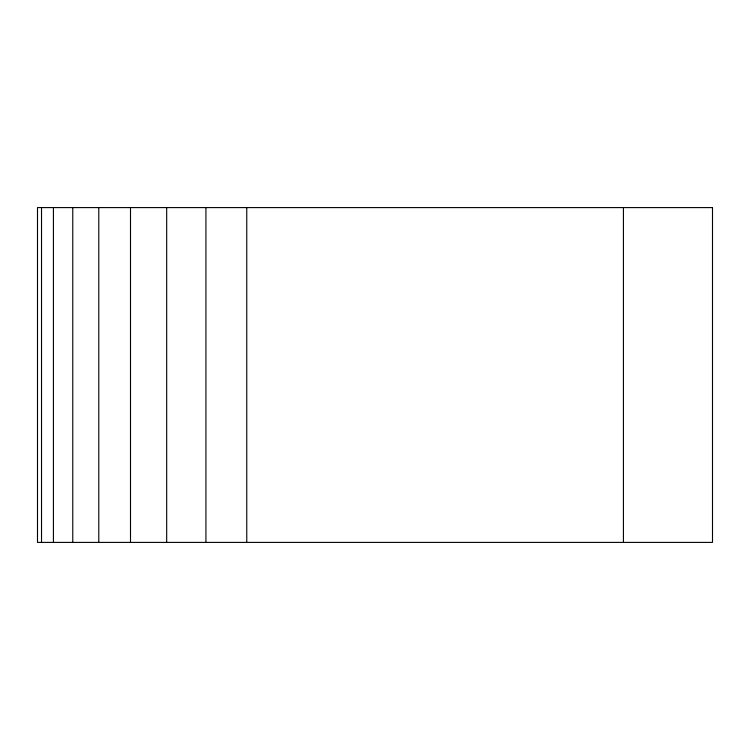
<?xml version="1.0" encoding="UTF-8"?>
<svg xmlns="http://www.w3.org/2000/svg" width="750" height="750" viewBox="0 0 750 750"><rect width="100%" height="100%" fill="white"/><g stroke="black" fill="none" stroke-linecap="round" stroke-linejoin="round"><path stroke-width="1.12" d="M623.428 207.591L623.428 542.409M246.759 207.591L246.759 542.409M205.931 207.591L205.931 542.409M166.678 207.591L166.678 542.409M130.5 207.591L130.5 542.409M98.794 207.591L98.794 542.409M72.769 207.591L72.769 542.409M53.428 207.591L53.428 542.409M41.522 207.591L41.522 542.409M712.5 207.591L37.5 207.591L37.5 542.409L712.5 542.409L712.5 207.591"/></g></svg>
